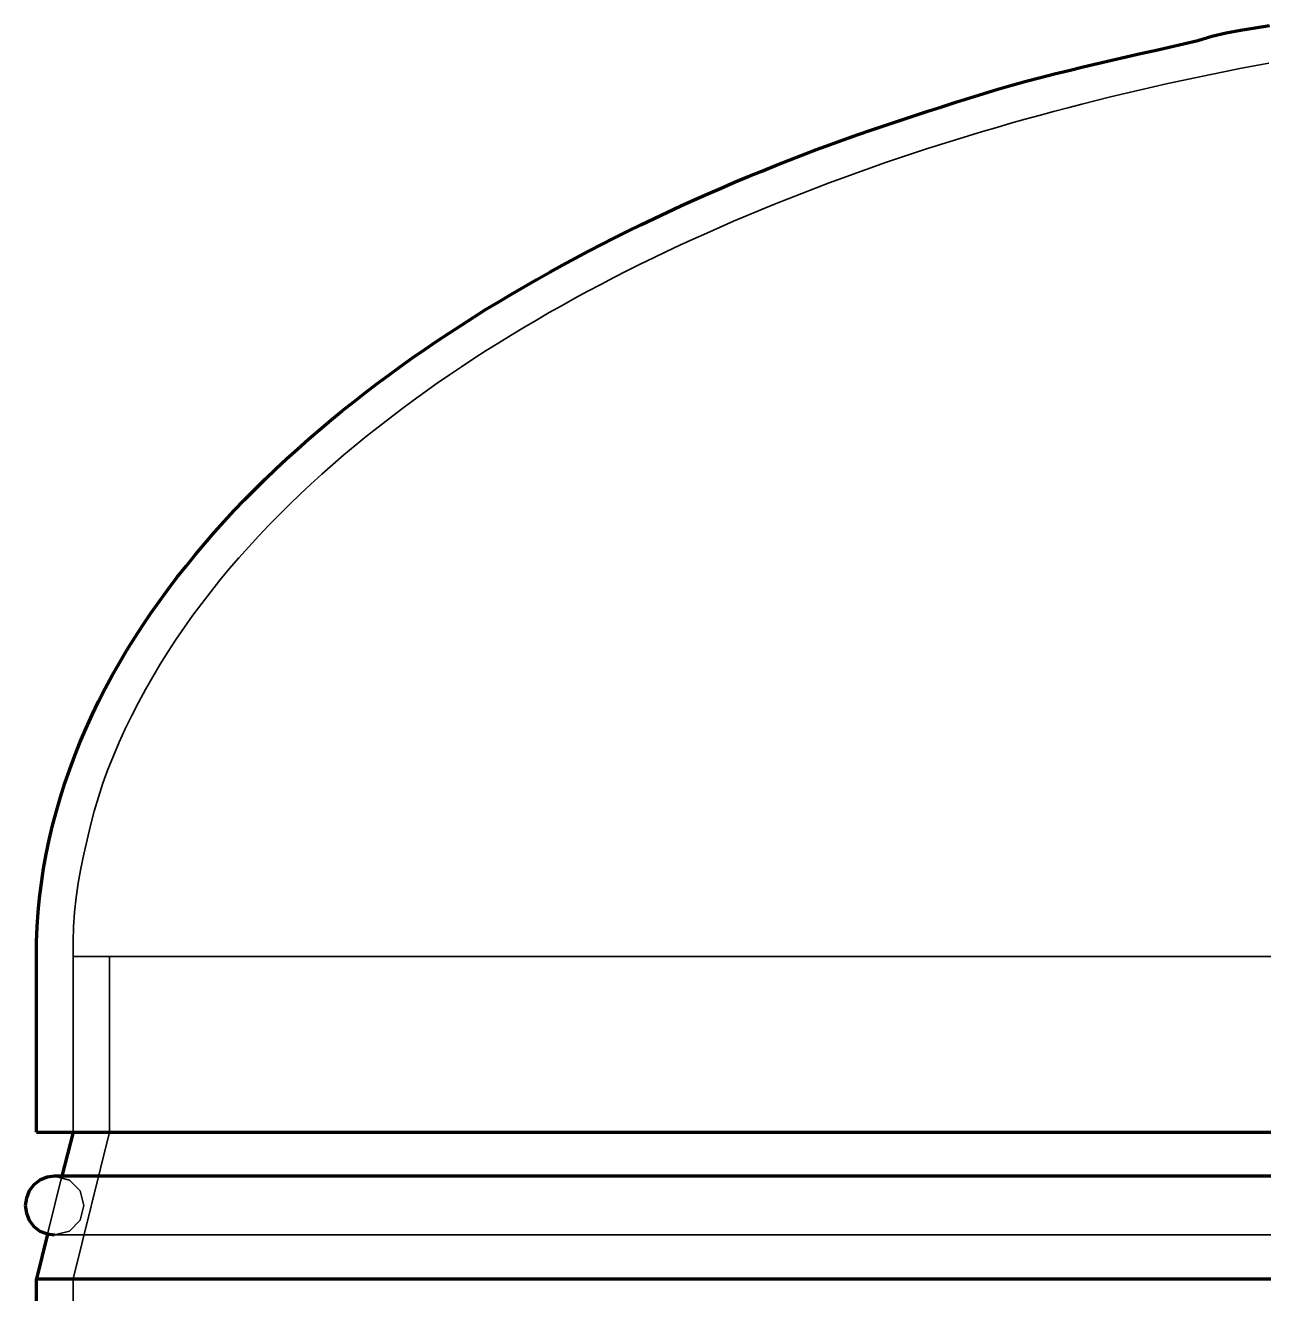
# Model space of a CAD drawing. Header units: millimetres. Extents: x 0 to 2382, y 0 to 420.
# Drawn here: x 284.12 to 305.23, y 301.29 to 322.92 of the extents above; entities that cross this region are included whole.
import ezdxf

# ---------------------------------------------------------------- set-up
doc = ezdxf.new("R2010")
doc.units = ezdxf.units.MM
doc.linetypes.add('IRAM-E-TRAZOS', pattern=[5, 4, -1])
doc.layers.add('01-VISIBLE', color=7, linetype='CONTINUOUS', lineweight=70)
doc.layers.add('02-OCULTA', color=4, linetype='IRAM-E-TRAZOS', lineweight=35)

msp = doc.modelspace()

# ---------------------------------------------------------------- linework, layer by layer
at = {"layer": '01-VISIBLE'}
for p, q in [((284.305, 304.044), (284.305, 307.044)), ((284.93, 304.044), (284.742, 303.294)), ((284.496, 302.309), (284.305, 301.544)), ((284.305, 258.703), (284.305, 301.544))]:
    msp.add_line(p, q, dxfattribs=at)
for points in [[(284.305, 307.044), (284.308, 307.294), (284.318, 307.545), (284.336, 307.795), (284.36, 308.044), (284.391, 308.293), (284.429, 308.541), (284.474, 308.787), (284.525, 309.033), (284.582, 309.277), (284.646, 309.519), (284.716, 309.76), (284.791, 309.999), (284.873, 310.236), (284.961, 310.47), (285.054, 310.703), (285.152, 310.934), (285.256, 311.162), (285.365, 311.387), (285.479, 311.611), (285.598, 311.831), (285.721, 312.049), (285.849, 312.265), (285.982, 312.478), (286.118, 312.688), (286.259, 312.896), (286.403, 313.1), (286.551, 313.303), (286.702, 313.502), (286.857, 313.699), (287.016, 313.894), (287.177, 314.085), (287.342, 314.274), (287.51, 314.46), (287.68, 314.644), (287.853, 314.825), (288.029, 315.004), (288.208, 315.18), (288.388, 315.353), (288.572, 315.524), (288.757, 315.693), (288.945, 315.859), (289.135, 316.022), (289.327, 316.184), (289.521, 316.343), (289.716, 316.499), (289.914, 316.653), (290.113, 316.805), (290.314, 316.955), (290.517, 317.102), (290.721, 317.248), (290.927, 317.391), (291.134, 317.532), (291.343, 317.671), (291.553, 317.807), (291.764, 317.942), (291.977, 318.075), (292.191, 318.205), (292.406, 318.334), (292.622, 318.461), (292.839, 318.586), (293.058, 318.708), (293.277, 318.829), (293.498, 318.949), (293.719, 319.066), (293.942, 319.181), (294.165, 319.295), (294.389, 319.407), (294.614, 319.517), (294.84, 319.625), (295.067, 319.732), (295.295, 319.837), (295.523, 319.94), (295.752, 320.042), (295.982, 320.142), (296.212, 320.241), (296.444, 320.338), (296.675, 320.433), (296.908, 320.526), (297.141, 320.618), (297.375, 320.708), (297.609, 320.797), (297.845, 320.884), (298.08, 320.969), (298.316, 321.053), (298.553, 321.135), (298.79, 321.216), (299.028, 321.296), (299.266, 321.375), (299.504, 321.453), (299.742, 321.53), (299.981, 321.606), (300.22, 321.681), (300.46, 321.754), (300.7, 321.826), (300.941, 321.895), (301.183, 321.962), (301.425, 322.026), (301.668, 322.089), (301.911, 322.149), (302.154, 322.209), (302.398, 322.266), (302.642, 322.323), (302.887, 322.378), (303.131, 322.434), (303.376, 322.488), (303.62, 322.544), (303.865, 322.6), (304.108, 322.658), (304.348, 322.731), (304.592, 322.789), (304.838, 322.833), (305.085, 322.875), (305.333, 322.916)], [(284.305, 304.044), (284.556, 304.044), (284.808, 304.044), (285.059, 304.044), (285.311, 304.044), (285.562, 304.044), (285.813, 304.044), (286.065, 304.044), (286.316, 304.044), (286.568, 304.044), (286.819, 304.044), (287.071, 304.044), (287.322, 304.044), (287.573, 304.044), (287.825, 304.044), (288.076, 304.044), (288.328, 304.044), (288.579, 304.044), (288.83, 304.044), (289.082, 304.044), (289.333, 304.044), (289.585, 304.044), (289.836, 304.044), (290.088, 304.044), (290.339, 304.044), (290.59, 304.044), (290.842, 304.044), (291.093, 304.044), (291.345, 304.044), (291.596, 304.044), (291.847, 304.044), (292.099, 304.044), (292.35, 304.044), (292.602, 304.044), (292.853, 304.044), (293.105, 304.044), (293.356, 304.044), (293.607, 304.044), (293.859, 304.044), (294.11, 304.044), (294.362, 304.044), (294.613, 304.044), (294.864, 304.044), (295.116, 304.044), (295.367, 304.044), (295.619, 304.044), (295.87, 304.044), (296.122, 304.044), (296.373, 304.044), (296.624, 304.044), (296.876, 304.044), (297.127, 304.044), (297.379, 304.044), (297.63, 304.044), (297.881, 304.044), (298.133, 304.044), (298.384, 304.044), (298.636, 304.044), (298.887, 304.044), (299.138, 304.044), (299.39, 304.044), (299.641, 304.044), (299.893, 304.044), (300.144, 304.044), (300.396, 304.044), (300.647, 304.044), (300.898, 304.044), (301.15, 304.044), (301.401, 304.044), (301.653, 304.044), (301.904, 304.044), (302.155, 304.044), (302.407, 304.044), (302.658, 304.044), (302.91, 304.044), (303.161, 304.044), (303.413, 304.044), (303.664, 304.044), (303.915, 304.044), (304.167, 304.044), (304.418, 304.044), (304.67, 304.044), (304.921, 304.044), (305.172, 304.044), (305.424, 304.044)], [(284.617, 303.294), (284.488, 303.277), (284.367, 303.227), (284.264, 303.147), (284.184, 303.044), (284.135, 302.923), (284.117, 302.794)], [(305.437, 303.294), (305.186, 303.294), (304.935, 303.294), (304.684, 303.294), (304.433, 303.294), (304.183, 303.294), (303.932, 303.294), (303.681, 303.294), (303.43, 303.294), (303.179, 303.294), (302.928, 303.294), (302.678, 303.294), (302.427, 303.294), (302.176, 303.294), (301.925, 303.294), (301.674, 303.294), (301.423, 303.294), (301.173, 303.294), (300.922, 303.294), (300.671, 303.294), (300.42, 303.294), (300.169, 303.294), (299.918, 303.294), (299.668, 303.294), (299.417, 303.294), (299.166, 303.294), (298.915, 303.294), (298.664, 303.294), (298.413, 303.294), (298.163, 303.294), (297.912, 303.294), (297.661, 303.294), (297.41, 303.294), (297.159, 303.294), (296.908, 303.294), (296.658, 303.294), (296.407, 303.294), (296.156, 303.294), (295.905, 303.294), (295.654, 303.294), (295.403, 303.294), (295.153, 303.294), (294.902, 303.294), (294.651, 303.294), (294.4, 303.294), (294.149, 303.294), (293.898, 303.294), (293.648, 303.294), (293.397, 303.294), (293.146, 303.294), (292.895, 303.294), (292.644, 303.294), (292.393, 303.294), (292.143, 303.294), (291.892, 303.294), (291.641, 303.294), (291.39, 303.294), (291.139, 303.294), (290.888, 303.294), (290.638, 303.294), (290.387, 303.294), (290.136, 303.294), (289.885, 303.294), (289.634, 303.294), (289.383, 303.294), (289.133, 303.294), (288.882, 303.294), (288.631, 303.294), (288.38, 303.294), (288.129, 303.294), (287.878, 303.294), (287.628, 303.294), (287.377, 303.294), (287.126, 303.294), (286.875, 303.294), (286.624, 303.294), (286.373, 303.294), (286.123, 303.294), (285.872, 303.294), (285.621, 303.294), (285.37, 303.294), (285.119, 303.294), (284.868, 303.294), (284.617, 303.294)], [(284.117, 302.794), (284.135, 302.664), (284.184, 302.544), (284.264, 302.44), (284.367, 302.361), (284.488, 302.311), (284.617, 302.294)], [(284.305, 301.544), (284.556, 301.544), (284.808, 301.544), (285.059, 301.544), (285.311, 301.544), (285.562, 301.544), (285.813, 301.544), (286.065, 301.544), (286.316, 301.544), (286.568, 301.544), (286.819, 301.544), (287.071, 301.544), (287.322, 301.544), (287.573, 301.544), (287.825, 301.544), (288.076, 301.544), (288.328, 301.544), (288.579, 301.544), (288.83, 301.544), (289.082, 301.544), (289.333, 301.544), (289.585, 301.544), (289.836, 301.544), (290.088, 301.544), (290.339, 301.544), (290.59, 301.544), (290.842, 301.544), (291.093, 301.544), (291.345, 301.544), (291.596, 301.544), (291.847, 301.544), (292.099, 301.544), (292.35, 301.544), (292.602, 301.544), (292.853, 301.544), (293.105, 301.544), (293.356, 301.544), (293.607, 301.544), (293.859, 301.544), (294.11, 301.544), (294.362, 301.544), (294.613, 301.544), (294.864, 301.544), (295.116, 301.544), (295.367, 301.544), (295.619, 301.544), (295.87, 301.544), (296.122, 301.544), (296.373, 301.544), (296.624, 301.544), (296.876, 301.544), (297.127, 301.544), (297.379, 301.544), (297.63, 301.544), (297.881, 301.544), (298.133, 301.544), (298.384, 301.544), (298.636, 301.544), (298.887, 301.544), (299.138, 301.544), (299.39, 301.544), (299.641, 301.544), (299.893, 301.544), (300.144, 301.544), (300.396, 301.544), (300.647, 301.544), (300.898, 301.544), (301.15, 301.544), (301.401, 301.544), (301.653, 301.544), (301.904, 301.544), (302.155, 301.544), (302.407, 301.544), (302.658, 301.544), (302.91, 301.544), (303.161, 301.544), (303.413, 301.544), (303.664, 301.544), (303.915, 301.544), (304.167, 301.544), (304.418, 301.544), (304.67, 301.544), (304.921, 301.544), (305.172, 301.544), (305.424, 301.544)]]:
    msp.add_lwpolyline(points, dxfattribs=at)
at = {"layer": '02-OCULTA'}
for p, q in [((284.93, 304.044), (284.93, 307.044)), ((284.93, 307.044), (284.93, 304.044)), ((285.555, 304.044), (285.555, 307.044)), ((285.555, 304.044), (284.93, 301.544)), ((284.742, 303.294), (284.496, 302.309)), ((284.93, 173.363), (284.93, 301.544))]:
    msp.add_line(p, q, dxfattribs=at)
for points in [[(305.319, 322.272), (305.072, 322.226), (304.826, 322.179), (304.58, 322.13), (304.334, 322.08), (304.088, 322.029), (303.843, 321.977), (303.598, 321.923), (303.353, 321.868), (303.109, 321.812), (302.865, 321.755), (302.621, 321.696), (302.377, 321.636), (302.134, 321.574), (301.891, 321.511), (301.649, 321.447), (301.406, 321.382), (301.165, 321.315), (300.923, 321.247), (300.682, 321.177), (300.441, 321.106), (300.201, 321.034), (299.961, 320.96), (299.722, 320.885), (299.483, 320.809), (299.245, 320.731), (299.007, 320.651), (298.769, 320.57), (298.533, 320.488), (298.296, 320.404), (298.06, 320.318), (297.825, 320.231), (297.59, 320.143), (297.356, 320.052), (297.123, 319.961), (296.89, 319.867), (296.658, 319.772), (296.426, 319.676), (296.195, 319.578), (295.965, 319.478), (295.736, 319.376), (295.507, 319.273), (295.279, 319.168), (295.052, 319.061), (294.826, 318.953), (294.601, 318.843), (294.376, 318.731), (294.153, 318.617), (293.93, 318.501), (293.709, 318.383), (293.488, 318.264), (293.269, 318.142), (293.05, 318.019), (292.833, 317.893), (292.617, 317.766), (292.402, 317.636), (292.189, 317.504), (291.976, 317.371), (291.765, 317.235), (291.556, 317.097), (291.348, 316.957), (291.141, 316.814), (290.936, 316.67), (290.733, 316.523), (290.531, 316.374), (290.331, 316.222), (290.133, 316.068), (289.937, 315.912), (289.742, 315.754), (289.55, 315.593), (289.36, 315.429), (289.172, 315.263), (288.986, 315.094), (288.803, 314.923), (288.622, 314.749), (288.444, 314.572), (288.269, 314.393), (288.096, 314.211), (287.926, 314.027), (287.759, 313.839), (287.595, 313.649), (287.435, 313.456), (287.278, 313.261), (287.125, 313.062), (286.975, 312.861), (286.829, 312.657), (286.687, 312.45), (286.55, 312.24), (286.417, 312.027), (286.289, 311.812), (286.165, 311.593), (286.046, 311.372), (285.932, 311.149), (285.822, 310.923), (285.718, 310.695), (285.619, 310.465), (285.526, 310.232), (285.44, 309.996), (285.362, 309.758), (285.291, 309.517), (285.227, 309.275), (285.169, 309.031), (285.115, 308.785), (285.066, 308.54), (285.02, 308.293), (284.981, 308.045), (284.953, 307.796), (284.938, 307.546), (284.932, 307.295), (284.93, 307.044)], [(305.264, 307.044), (305.013, 307.044), (304.762, 307.044), (304.511, 307.044), (304.26, 307.044), (304.009, 307.044), (303.757, 307.044), (303.506, 307.044), (303.255, 307.044), (303.004, 307.044), (302.753, 307.044), (302.502, 307.044), (302.251, 307.044), (302, 307.044), (301.749, 307.044), (301.498, 307.044), (301.247, 307.044), (300.996, 307.044), (300.745, 307.044), (300.494, 307.044), (300.243, 307.044), (299.992, 307.044), (299.741, 307.044), (299.49, 307.044), (299.239, 307.044), (298.988, 307.044), (298.737, 307.044), (298.486, 307.044), (298.235, 307.044), (297.984, 307.044), (297.733, 307.044), (297.482, 307.044), (297.231, 307.044), (296.98, 307.044), (296.729, 307.044), (296.478, 307.044), (296.226, 307.044), (295.975, 307.044), (295.724, 307.044), (295.473, 307.044), (295.222, 307.044), (294.971, 307.044), (294.72, 307.044), (294.469, 307.044), (294.218, 307.044), (293.967, 307.044), (293.716, 307.044), (293.465, 307.044), (293.214, 307.044), (292.963, 307.044), (292.712, 307.044), (292.461, 307.044), (292.21, 307.044), (291.959, 307.044), (291.708, 307.044), (291.457, 307.044), (291.206, 307.044), (290.955, 307.044), (290.704, 307.044), (290.453, 307.044), (290.202, 307.044), (289.951, 307.044), (289.7, 307.044), (289.449, 307.044), (289.198, 307.044), (288.947, 307.044), (288.695, 307.044), (288.444, 307.044), (288.193, 307.044), (287.942, 307.044), (287.691, 307.044), (287.44, 307.044), (287.189, 307.044), (286.938, 307.044), (286.687, 307.044), (286.436, 307.044), (286.185, 307.044), (285.934, 307.044), (285.683, 307.044), (285.432, 307.044), (285.181, 307.044), (284.93, 307.044)], [(284.93, 307.044), (285.18, 307.044), (285.43, 307.044), (285.68, 307.044), (285.93, 307.044), (286.18, 307.044), (286.43, 307.044), (286.68, 307.044), (286.93, 307.044), (287.18, 307.044), (287.43, 307.044), (287.68, 307.044), (287.93, 307.044), (288.18, 307.044), (288.43, 307.044), (288.68, 307.044), (288.93, 307.044), (289.18, 307.044), (289.43, 307.044), (289.68, 307.044), (289.93, 307.044), (290.18, 307.044), (290.43, 307.044), (290.68, 307.044), (290.93, 307.044), (291.18, 307.044), (291.43, 307.044), (291.68, 307.044), (291.93, 307.044), (292.18, 307.044), (292.43, 307.044), (292.68, 307.044), (292.93, 307.044), (293.18, 307.044), (293.43, 307.044), (293.68, 307.044), (293.93, 307.044), (294.18, 307.044), (294.43, 307.044), (294.68, 307.044), (294.93, 307.044), (295.18, 307.044), (295.43, 307.044), (295.68, 307.044), (295.93, 307.044), (296.18, 307.044), (296.43, 307.044), (296.68, 307.044), (296.93, 307.044), (297.18, 307.044), (297.43, 307.044), (297.68, 307.044), (297.93, 307.044), (298.18, 307.044), (298.43, 307.044), (298.68, 307.044), (298.93, 307.044), (299.18, 307.044), (299.43, 307.044), (299.68, 307.044), (299.93, 307.044), (300.18, 307.044), (300.43, 307.044), (300.68, 307.044), (300.93, 307.044), (301.18, 307.044), (301.43, 307.044), (301.68, 307.044), (301.93, 307.044), (302.18, 307.044), (302.43, 307.044), (302.68, 307.044), (302.93, 307.044), (303.18, 307.044), (303.43, 307.044), (303.68, 307.044), (303.93, 307.044), (304.18, 307.044), (304.43, 307.044), (304.68, 307.044), (304.93, 307.044), (305.18, 307.044), (305.43, 307.044)], [(305.305, 307.044), (305.055, 307.044), (304.805, 307.044), (304.555, 307.044), (304.305, 307.044), (304.055, 307.044), (303.805, 307.044), (303.555, 307.044), (303.305, 307.044), (303.055, 307.044), (302.805, 307.044), (302.555, 307.044), (302.305, 307.044), (302.055, 307.044), (301.805, 307.044), (301.555, 307.044), (301.305, 307.044), (301.055, 307.044), (300.805, 307.044), (300.555, 307.044), (300.305, 307.044), (300.055, 307.044), (299.805, 307.044), (299.555, 307.044), (299.305, 307.044), (299.055, 307.044), (298.805, 307.044), (298.555, 307.044), (298.305, 307.044), (298.055, 307.044), (297.805, 307.044), (297.555, 307.044), (297.305, 307.044), (297.055, 307.044), (296.805, 307.044), (296.555, 307.044), (296.305, 307.044), (296.055, 307.044), (295.805, 307.044), (295.555, 307.044), (295.305, 307.044), (295.055, 307.044), (294.805, 307.044), (294.555, 307.044), (294.305, 307.044), (294.055, 307.044), (293.805, 307.044), (293.555, 307.044), (293.305, 307.044), (293.055, 307.044), (292.805, 307.044), (292.555, 307.044), (292.305, 307.044), (292.055, 307.044), (291.805, 307.044), (291.555, 307.044), (291.305, 307.044), (291.055, 307.044), (290.805, 307.044), (290.555, 307.044), (290.305, 307.044), (290.055, 307.044), (289.805, 307.044), (289.555, 307.044), (289.305, 307.044), (289.055, 307.044), (288.805, 307.044), (288.555, 307.044), (288.305, 307.044), (288.055, 307.044), (287.805, 307.044), (287.555, 307.044), (287.305, 307.044), (287.055, 307.044), (286.805, 307.044), (286.555, 307.044), (286.305, 307.044), (286.055, 307.044), (285.805, 307.044), (285.555, 307.044)], [(285.555, 307.044), (285.805, 307.044), (286.055, 307.044), (286.305, 307.044), (286.555, 307.044), (286.805, 307.044), (287.055, 307.044), (287.305, 307.044), (287.555, 307.044), (287.805, 307.044), (288.055, 307.044), (288.305, 307.044), (288.555, 307.044), (288.805, 307.044), (289.055, 307.044), (289.305, 307.044), (289.555, 307.044), (289.805, 307.044), (290.055, 307.044), (290.305, 307.044), (290.555, 307.044), (290.805, 307.044), (291.055, 307.044), (291.305, 307.044), (291.555, 307.044), (291.805, 307.044), (292.055, 307.044), (292.305, 307.044), (292.555, 307.044), (292.805, 307.044), (293.055, 307.044), (293.305, 307.044), (293.555, 307.044), (293.805, 307.044), (294.055, 307.044), (294.305, 307.044), (294.555, 307.044), (294.805, 307.044), (295.055, 307.044), (295.305, 307.044), (295.555, 307.044), (295.805, 307.044), (296.055, 307.044), (296.305, 307.044), (296.555, 307.044), (296.805, 307.044), (297.055, 307.044), (297.305, 307.044), (297.555, 307.044), (297.805, 307.044), (298.055, 307.044), (298.305, 307.044), (298.555, 307.044), (298.805, 307.044), (299.055, 307.044), (299.305, 307.044), (299.555, 307.044), (299.805, 307.044), (300.055, 307.044), (300.305, 307.044), (300.555, 307.044), (300.805, 307.044), (301.055, 307.044), (301.305, 307.044), (301.555, 307.044), (301.805, 307.044), (302.055, 307.044), (302.305, 307.044), (302.555, 307.044), (302.805, 307.044), (303.055, 307.044), (303.305, 307.044), (303.555, 307.044), (303.805, 307.044), (304.055, 307.044), (304.305, 307.044), (304.555, 307.044), (304.805, 307.044), (305.055, 307.044), (305.305, 307.044)], [(305.305, 304.044), (305.055, 304.044), (304.805, 304.044), (304.555, 304.044), (304.305, 304.044), (304.055, 304.044), (303.805, 304.044), (303.555, 304.044), (303.305, 304.044), (303.055, 304.044), (302.805, 304.044), (302.555, 304.044), (302.305, 304.044), (302.055, 304.044), (301.805, 304.044), (301.555, 304.044), (301.305, 304.044), (301.055, 304.044), (300.805, 304.044), (300.555, 304.044), (300.305, 304.044), (300.055, 304.044), (299.805, 304.044), (299.555, 304.044), (299.305, 304.044), (299.055, 304.044), (298.805, 304.044), (298.555, 304.044), (298.305, 304.044), (298.055, 304.044), (297.805, 304.044), (297.555, 304.044), (297.305, 304.044), (297.055, 304.044), (296.805, 304.044), (296.555, 304.044), (296.305, 304.044), (296.055, 304.044), (295.805, 304.044), (295.555, 304.044), (295.305, 304.044), (295.055, 304.044), (294.805, 304.044), (294.555, 304.044), (294.305, 304.044), (294.055, 304.044), (293.805, 304.044), (293.555, 304.044), (293.305, 304.044), (293.055, 304.044), (292.805, 304.044), (292.555, 304.044), (292.305, 304.044), (292.055, 304.044), (291.805, 304.044), (291.555, 304.044), (291.305, 304.044), (291.055, 304.044), (290.805, 304.044), (290.555, 304.044), (290.305, 304.044), (290.055, 304.044), (289.805, 304.044), (289.555, 304.044), (289.305, 304.044), (289.055, 304.044), (288.805, 304.044), (288.555, 304.044), (288.305, 304.044), (288.055, 304.044), (287.805, 304.044), (287.555, 304.044), (287.305, 304.044), (287.055, 304.044), (286.805, 304.044), (286.555, 304.044), (286.305, 304.044), (286.055, 304.044), (285.805, 304.044), (285.555, 304.044), (285.305, 304.044), (285.055, 304.044), (284.805, 304.044), (284.555, 304.044), (284.305, 304.044)], [(305.264, 304.044), (305.013, 304.044), (304.762, 304.044), (304.511, 304.044), (304.26, 304.044), (304.009, 304.044), (303.757, 304.044), (303.506, 304.044), (303.255, 304.044), (303.004, 304.044), (302.753, 304.044), (302.502, 304.044), (302.251, 304.044), (302, 304.044), (301.749, 304.044), (301.498, 304.044), (301.247, 304.044), (300.996, 304.044), (300.745, 304.044), (300.494, 304.044), (300.243, 304.044), (299.992, 304.044), (299.741, 304.044), (299.49, 304.044), (299.239, 304.044), (298.988, 304.044), (298.737, 304.044), (298.486, 304.044), (298.235, 304.044), (297.984, 304.044), (297.733, 304.044), (297.482, 304.044), (297.231, 304.044), (296.98, 304.044), (296.729, 304.044), (296.478, 304.044), (296.226, 304.044), (295.975, 304.044), (295.724, 304.044), (295.473, 304.044), (295.222, 304.044), (294.971, 304.044), (294.72, 304.044), (294.469, 304.044), (294.218, 304.044), (293.967, 304.044), (293.716, 304.044), (293.465, 304.044), (293.214, 304.044), (292.963, 304.044), (292.712, 304.044), (292.461, 304.044), (292.21, 304.044), (291.959, 304.044), (291.708, 304.044), (291.457, 304.044), (291.206, 304.044), (290.955, 304.044), (290.704, 304.044), (290.453, 304.044), (290.202, 304.044), (289.951, 304.044), (289.7, 304.044), (289.449, 304.044), (289.198, 304.044), (288.947, 304.044), (288.695, 304.044), (288.444, 304.044), (288.193, 304.044), (287.942, 304.044), (287.691, 304.044), (287.44, 304.044), (287.189, 304.044), (286.938, 304.044), (286.687, 304.044), (286.436, 304.044), (286.185, 304.044), (285.934, 304.044), (285.683, 304.044), (285.432, 304.044), (285.181, 304.044), (284.93, 304.044)], [(284.93, 304.044), (285.18, 304.044), (285.43, 304.044), (285.68, 304.044), (285.93, 304.044), (286.18, 304.044), (286.43, 304.044), (286.68, 304.044), (286.93, 304.044), (287.18, 304.044), (287.43, 304.044), (287.68, 304.044), (287.93, 304.044), (288.18, 304.044), (288.43, 304.044), (288.68, 304.044), (288.93, 304.044), (289.18, 304.044), (289.43, 304.044), (289.68, 304.044), (289.93, 304.044), (290.18, 304.044), (290.43, 304.044), (290.68, 304.044), (290.93, 304.044), (291.18, 304.044), (291.43, 304.044), (291.68, 304.044), (291.93, 304.044), (292.18, 304.044), (292.43, 304.044), (292.68, 304.044), (292.93, 304.044), (293.18, 304.044), (293.43, 304.044), (293.68, 304.044), (293.93, 304.044), (294.18, 304.044), (294.43, 304.044), (294.68, 304.044), (294.93, 304.044), (295.18, 304.044), (295.43, 304.044), (295.68, 304.044), (295.93, 304.044), (296.18, 304.044), (296.43, 304.044), (296.68, 304.044), (296.93, 304.044), (297.18, 304.044), (297.43, 304.044), (297.68, 304.044), (297.93, 304.044), (298.18, 304.044), (298.43, 304.044), (298.68, 304.044), (298.93, 304.044), (299.18, 304.044), (299.43, 304.044), (299.68, 304.044), (299.93, 304.044), (300.18, 304.044), (300.43, 304.044), (300.68, 304.044), (300.93, 304.044), (301.18, 304.044), (301.43, 304.044), (301.68, 304.044), (301.93, 304.044), (302.18, 304.044), (302.43, 304.044), (302.68, 304.044), (302.93, 304.044), (303.18, 304.044), (303.43, 304.044), (303.68, 304.044), (303.93, 304.044), (304.18, 304.044), (304.43, 304.044), (304.68, 304.044), (304.93, 304.044), (305.18, 304.044), (305.43, 304.044)], [(305.264, 304.044), (305.013, 304.044), (304.762, 304.044), (304.511, 304.044), (304.26, 304.044), (304.009, 304.044), (303.757, 304.044), (303.506, 304.044), (303.255, 304.044), (303.004, 304.044), (302.753, 304.044), (302.502, 304.044), (302.251, 304.044), (302, 304.044), (301.749, 304.044), (301.498, 304.044), (301.247, 304.044), (300.996, 304.044), (300.745, 304.044), (300.494, 304.044), (300.243, 304.044), (299.992, 304.044), (299.741, 304.044), (299.49, 304.044), (299.239, 304.044), (298.988, 304.044), (298.737, 304.044), (298.486, 304.044), (298.235, 304.044), (297.984, 304.044), (297.733, 304.044), (297.482, 304.044), (297.231, 304.044), (296.98, 304.044), (296.729, 304.044), (296.478, 304.044), (296.226, 304.044), (295.975, 304.044), (295.724, 304.044), (295.473, 304.044), (295.222, 304.044), (294.971, 304.044), (294.72, 304.044), (294.469, 304.044), (294.218, 304.044), (293.967, 304.044), (293.716, 304.044), (293.465, 304.044), (293.214, 304.044), (292.963, 304.044), (292.712, 304.044), (292.461, 304.044), (292.21, 304.044), (291.959, 304.044), (291.708, 304.044), (291.457, 304.044), (291.206, 304.044), (290.955, 304.044), (290.704, 304.044), (290.453, 304.044), (290.202, 304.044), (289.951, 304.044), (289.7, 304.044), (289.449, 304.044), (289.198, 304.044), (288.947, 304.044), (288.695, 304.044), (288.444, 304.044), (288.193, 304.044), (287.942, 304.044), (287.691, 304.044), (287.44, 304.044), (287.189, 304.044), (286.938, 304.044), (286.687, 304.044), (286.436, 304.044), (286.185, 304.044), (285.934, 304.044), (285.683, 304.044), (285.432, 304.044), (285.181, 304.044), (284.93, 304.044)], [(284.93, 304.044), (285.18, 304.044), (285.43, 304.044), (285.68, 304.044), (285.93, 304.044), (286.18, 304.044), (286.43, 304.044), (286.68, 304.044), (286.93, 304.044), (287.18, 304.044), (287.43, 304.044), (287.68, 304.044), (287.93, 304.044), (288.18, 304.044), (288.43, 304.044), (288.68, 304.044), (288.93, 304.044), (289.18, 304.044), (289.43, 304.044), (289.68, 304.044), (289.93, 304.044), (290.18, 304.044), (290.43, 304.044), (290.68, 304.044), (290.93, 304.044), (291.18, 304.044), (291.43, 304.044), (291.68, 304.044), (291.93, 304.044), (292.18, 304.044), (292.43, 304.044), (292.68, 304.044), (292.93, 304.044), (293.18, 304.044), (293.43, 304.044), (293.68, 304.044), (293.93, 304.044), (294.18, 304.044), (294.43, 304.044), (294.68, 304.044), (294.93, 304.044), (295.18, 304.044), (295.43, 304.044), (295.68, 304.044), (295.93, 304.044), (296.18, 304.044), (296.43, 304.044), (296.68, 304.044), (296.93, 304.044), (297.18, 304.044), (297.43, 304.044), (297.68, 304.044), (297.93, 304.044), (298.18, 304.044), (298.43, 304.044), (298.68, 304.044), (298.93, 304.044), (299.18, 304.044), (299.43, 304.044), (299.68, 304.044), (299.93, 304.044), (300.18, 304.044), (300.43, 304.044), (300.68, 304.044), (300.93, 304.044), (301.18, 304.044), (301.43, 304.044), (301.68, 304.044), (301.93, 304.044), (302.18, 304.044), (302.43, 304.044), (302.68, 304.044), (302.93, 304.044), (303.18, 304.044), (303.43, 304.044), (303.68, 304.044), (303.93, 304.044), (304.18, 304.044), (304.43, 304.044), (304.68, 304.044), (304.93, 304.044), (305.18, 304.044), (305.43, 304.044)], [(305.305, 304.044), (305.055, 304.044), (304.805, 304.044), (304.555, 304.044), (304.305, 304.044), (304.055, 304.044), (303.805, 304.044), (303.555, 304.044), (303.305, 304.044), (303.055, 304.044), (302.805, 304.044), (302.555, 304.044), (302.305, 304.044), (302.055, 304.044), (301.805, 304.044), (301.555, 304.044), (301.305, 304.044), (301.055, 304.044), (300.805, 304.044), (300.555, 304.044), (300.305, 304.044), (300.055, 304.044), (299.805, 304.044), (299.555, 304.044), (299.305, 304.044), (299.055, 304.044), (298.805, 304.044), (298.555, 304.044), (298.305, 304.044), (298.055, 304.044), (297.805, 304.044), (297.555, 304.044), (297.305, 304.044), (297.055, 304.044), (296.805, 304.044), (296.555, 304.044), (296.305, 304.044), (296.055, 304.044), (295.805, 304.044), (295.555, 304.044), (295.305, 304.044), (295.055, 304.044), (294.805, 304.044), (294.555, 304.044), (294.305, 304.044), (294.055, 304.044), (293.805, 304.044), (293.555, 304.044), (293.305, 304.044), (293.055, 304.044), (292.805, 304.044), (292.555, 304.044), (292.305, 304.044), (292.055, 304.044), (291.805, 304.044), (291.555, 304.044), (291.305, 304.044), (291.055, 304.044), (290.805, 304.044), (290.555, 304.044), (290.305, 304.044), (290.055, 304.044), (289.805, 304.044), (289.555, 304.044), (289.305, 304.044), (289.055, 304.044), (288.805, 304.044), (288.555, 304.044), (288.305, 304.044), (288.055, 304.044), (287.805, 304.044), (287.555, 304.044), (287.305, 304.044), (287.055, 304.044), (286.805, 304.044), (286.555, 304.044), (286.305, 304.044), (286.055, 304.044), (285.805, 304.044), (285.555, 304.044)], [(285.555, 304.044), (285.805, 304.044), (286.055, 304.044), (286.305, 304.044), (286.555, 304.044), (286.805, 304.044), (287.055, 304.044), (287.305, 304.044), (287.555, 304.044), (287.805, 304.044), (288.055, 304.044), (288.305, 304.044), (288.555, 304.044), (288.805, 304.044), (289.055, 304.044), (289.305, 304.044), (289.555, 304.044), (289.805, 304.044), (290.055, 304.044), (290.305, 304.044), (290.555, 304.044), (290.805, 304.044), (291.055, 304.044), (291.305, 304.044), (291.555, 304.044), (291.805, 304.044), (292.055, 304.044), (292.305, 304.044), (292.555, 304.044), (292.805, 304.044), (293.055, 304.044), (293.305, 304.044), (293.555, 304.044), (293.805, 304.044), (294.055, 304.044), (294.305, 304.044), (294.555, 304.044), (294.805, 304.044), (295.055, 304.044), (295.305, 304.044), (295.555, 304.044), (295.805, 304.044), (296.055, 304.044), (296.305, 304.044), (296.555, 304.044), (296.805, 304.044), (297.055, 304.044), (297.305, 304.044), (297.555, 304.044), (297.805, 304.044), (298.055, 304.044), (298.305, 304.044), (298.555, 304.044), (298.805, 304.044), (299.055, 304.044), (299.305, 304.044), (299.555, 304.044), (299.805, 304.044), (300.055, 304.044), (300.305, 304.044), (300.555, 304.044), (300.805, 304.044), (301.055, 304.044), (301.305, 304.044), (301.555, 304.044), (301.805, 304.044), (302.055, 304.044), (302.305, 304.044), (302.555, 304.044), (302.805, 304.044), (303.055, 304.044), (303.305, 304.044), (303.555, 304.044), (303.805, 304.044), (304.055, 304.044), (304.305, 304.044), (304.555, 304.044), (304.805, 304.044), (305.055, 304.044), (305.305, 304.044)], [(284.617, 303.294), (284.868, 303.227), (285.051, 303.044), (285.117, 302.794), (285.051, 302.544), (284.868, 302.361), (284.617, 302.294)], [(305.244, 303.294), (304.992, 303.294), (304.74, 303.294), (304.489, 303.294), (304.237, 303.294), (303.986, 303.294), (303.734, 303.294), (303.483, 303.294), (303.231, 303.294), (302.98, 303.294), (302.728, 303.294), (302.477, 303.294), (302.225, 303.294), (301.974, 303.294), (301.722, 303.294), (301.47, 303.294), (301.219, 303.294), (300.967, 303.294), (300.716, 303.294), (300.464, 303.294), (300.213, 303.294), (299.961, 303.294), (299.71, 303.294), (299.458, 303.294), (299.207, 303.294), (298.955, 303.294), (298.704, 303.294), (298.452, 303.294), (298.2, 303.294), (297.949, 303.294), (297.697, 303.294), (297.446, 303.294), (297.194, 303.294), (296.943, 303.294), (296.691, 303.294), (296.44, 303.294), (296.188, 303.294), (295.937, 303.294), (295.685, 303.294), (295.434, 303.294), (295.182, 303.294), (294.931, 303.294), (294.679, 303.294), (294.427, 303.294), (294.176, 303.294), (293.924, 303.294), (293.673, 303.294), (293.421, 303.294), (293.17, 303.294), (292.918, 303.294), (292.667, 303.294), (292.415, 303.294), (292.164, 303.294), (291.912, 303.294), (291.661, 303.294), (291.409, 303.294), (291.157, 303.294), (290.906, 303.294), (290.654, 303.294), (290.403, 303.294), (290.151, 303.294), (289.9, 303.294), (289.648, 303.294), (289.397, 303.294), (289.145, 303.294), (288.894, 303.294), (288.642, 303.294), (288.391, 303.294), (288.139, 303.294), (287.887, 303.294), (287.636, 303.294), (287.384, 303.294), (287.133, 303.294), (286.881, 303.294), (286.63, 303.294), (286.378, 303.294), (286.127, 303.294), (285.875, 303.294), (285.624, 303.294), (285.372, 303.294), (285.121, 303.294), (284.869, 303.294), (284.617, 303.294)], [(284.617, 302.294), (284.869, 302.294), (285.121, 302.294), (285.372, 302.294), (285.624, 302.294), (285.875, 302.294), (286.127, 302.294), (286.378, 302.294), (286.63, 302.294), (286.881, 302.294), (287.133, 302.294), (287.384, 302.294), (287.636, 302.294), (287.887, 302.294), (288.139, 302.294), (288.391, 302.294), (288.642, 302.294), (288.894, 302.294), (289.145, 302.294), (289.397, 302.294), (289.648, 302.294), (289.9, 302.294), (290.151, 302.294), (290.403, 302.294), (290.654, 302.294), (290.906, 302.294), (291.157, 302.294), (291.409, 302.294), (291.661, 302.294), (291.912, 302.294), (292.164, 302.294), (292.415, 302.294), (292.667, 302.294), (292.918, 302.294), (293.17, 302.294), (293.421, 302.294), (293.673, 302.294), (293.924, 302.294), (294.176, 302.294), (294.427, 302.294), (294.679, 302.294), (294.931, 302.294), (295.182, 302.294), (295.434, 302.294), (295.685, 302.294), (295.937, 302.294), (296.188, 302.294), (296.44, 302.294), (296.691, 302.294), (296.943, 302.294), (297.194, 302.294), (297.446, 302.294), (297.697, 302.294), (297.949, 302.294), (298.2, 302.294), (298.452, 302.294), (298.704, 302.294), (298.955, 302.294), (299.207, 302.294), (299.458, 302.294), (299.71, 302.294), (299.961, 302.294), (300.213, 302.294), (300.464, 302.294), (300.716, 302.294), (300.967, 302.294), (301.219, 302.294), (301.47, 302.294), (301.722, 302.294), (301.974, 302.294), (302.225, 302.294), (302.477, 302.294), (302.728, 302.294), (302.98, 302.294), (303.231, 302.294), (303.483, 302.294), (303.734, 302.294), (303.986, 302.294), (304.237, 302.294), (304.489, 302.294), (304.74, 302.294), (304.992, 302.294), (305.244, 302.294)], [(284.617, 302.294), (284.868, 302.294), (285.118, 302.294), (285.369, 302.294), (285.619, 302.294), (285.87, 302.294), (286.12, 302.294), (286.371, 302.294), (286.621, 302.294), (286.872, 302.294), (287.123, 302.294), (287.373, 302.294), (287.624, 302.294), (287.874, 302.294), (288.125, 302.294), (288.375, 302.294), (288.626, 302.294), (288.876, 302.294), (289.127, 302.294), (289.377, 302.294), (289.628, 302.294), (289.878, 302.294), (290.129, 302.294), (290.379, 302.294), (290.63, 302.294), (290.88, 302.294), (291.131, 302.294), (291.381, 302.294), (291.632, 302.294), (291.882, 302.294), (292.133, 302.294), (292.383, 302.294), (292.634, 302.294), (292.884, 302.294), (293.135, 302.294), (293.385, 302.294), (293.636, 302.294), (293.886, 302.294), (294.137, 302.294), (294.387, 302.294), (294.638, 302.294), (294.888, 302.294), (295.139, 302.294), (295.389, 302.294), (295.64, 302.294), (295.89, 302.294), (296.141, 302.294), (296.391, 302.294), (296.642, 302.294), (296.892, 302.294), (297.143, 302.294), (297.394, 302.294), (297.644, 302.294), (297.895, 302.294), (298.145, 302.294), (298.396, 302.294), (298.646, 302.294), (298.897, 302.294), (299.147, 302.294), (299.398, 302.294), (299.648, 302.294), (299.899, 302.294), (300.149, 302.294), (300.4, 302.294), (300.65, 302.294), (300.901, 302.294), (301.151, 302.294), (301.402, 302.294), (301.652, 302.294), (301.903, 302.294), (302.153, 302.294), (302.404, 302.294), (302.654, 302.294), (302.905, 302.294), (303.155, 302.294), (303.406, 302.294), (303.656, 302.294), (303.907, 302.294), (304.157, 302.294), (304.408, 302.294), (304.658, 302.294), (304.909, 302.294), (305.159, 302.294), (305.41, 302.294)], [(305.305, 301.544), (305.055, 301.544), (304.805, 301.544), (304.555, 301.544), (304.305, 301.544), (304.055, 301.544), (303.805, 301.544), (303.555, 301.544), (303.305, 301.544), (303.055, 301.544), (302.805, 301.544), (302.555, 301.544), (302.305, 301.544), (302.055, 301.544), (301.805, 301.544), (301.555, 301.544), (301.305, 301.544), (301.055, 301.544), (300.805, 301.544), (300.555, 301.544), (300.305, 301.544), (300.055, 301.544), (299.805, 301.544), (299.555, 301.544), (299.305, 301.544), (299.055, 301.544), (298.805, 301.544), (298.555, 301.544), (298.305, 301.544), (298.055, 301.544), (297.805, 301.544), (297.555, 301.544), (297.305, 301.544), (297.055, 301.544), (296.805, 301.544), (296.555, 301.544), (296.305, 301.544), (296.055, 301.544), (295.805, 301.544), (295.555, 301.544), (295.305, 301.544), (295.055, 301.544), (294.805, 301.544), (294.555, 301.544), (294.305, 301.544), (294.055, 301.544), (293.805, 301.544), (293.555, 301.544), (293.305, 301.544), (293.055, 301.544), (292.805, 301.544), (292.555, 301.544), (292.305, 301.544), (292.055, 301.544), (291.805, 301.544), (291.555, 301.544), (291.305, 301.544), (291.055, 301.544), (290.805, 301.544), (290.555, 301.544), (290.305, 301.544), (290.055, 301.544), (289.805, 301.544), (289.555, 301.544), (289.305, 301.544), (289.055, 301.544), (288.805, 301.544), (288.555, 301.544), (288.305, 301.544), (288.055, 301.544), (287.805, 301.544), (287.555, 301.544), (287.305, 301.544), (287.055, 301.544), (286.805, 301.544), (286.555, 301.544), (286.305, 301.544), (286.055, 301.544), (285.805, 301.544), (285.555, 301.544), (285.305, 301.544), (285.055, 301.544), (284.805, 301.544), (284.555, 301.544), (284.305, 301.544)], [(305.264, 301.544), (305.013, 301.544), (304.762, 301.544), (304.511, 301.544), (304.26, 301.544), (304.009, 301.544), (303.757, 301.544), (303.506, 301.544), (303.255, 301.544), (303.004, 301.544), (302.753, 301.544), (302.502, 301.544), (302.251, 301.544), (302, 301.544), (301.749, 301.544), (301.498, 301.544), (301.247, 301.544), (300.996, 301.544), (300.745, 301.544), (300.494, 301.544), (300.243, 301.544), (299.992, 301.544), (299.741, 301.544), (299.49, 301.544), (299.239, 301.544), (298.988, 301.544), (298.737, 301.544), (298.486, 301.544), (298.235, 301.544), (297.984, 301.544), (297.733, 301.544), (297.482, 301.544), (297.231, 301.544), (296.98, 301.544), (296.729, 301.544), (296.478, 301.544), (296.226, 301.544), (295.975, 301.544), (295.724, 301.544), (295.473, 301.544), (295.222, 301.544), (294.971, 301.544), (294.72, 301.544), (294.469, 301.544), (294.218, 301.544), (293.967, 301.544), (293.716, 301.544), (293.465, 301.544), (293.214, 301.544), (292.963, 301.544), (292.712, 301.544), (292.461, 301.544), (292.21, 301.544), (291.959, 301.544), (291.708, 301.544), (291.457, 301.544), (291.206, 301.544), (290.955, 301.544), (290.704, 301.544), (290.453, 301.544), (290.202, 301.544), (289.951, 301.544), (289.7, 301.544), (289.449, 301.544), (289.198, 301.544), (288.947, 301.544), (288.695, 301.544), (288.444, 301.544), (288.193, 301.544), (287.942, 301.544), (287.691, 301.544), (287.44, 301.544), (287.189, 301.544), (286.938, 301.544), (286.687, 301.544), (286.436, 301.544), (286.185, 301.544), (285.934, 301.544), (285.683, 301.544), (285.432, 301.544), (285.181, 301.544), (284.93, 301.544)], [(284.93, 301.544), (285.18, 301.544), (285.43, 301.544), (285.68, 301.544), (285.93, 301.544), (286.18, 301.544), (286.43, 301.544), (286.68, 301.544), (286.93, 301.544), (287.18, 301.544), (287.43, 301.544), (287.68, 301.544), (287.93, 301.544), (288.18, 301.544), (288.43, 301.544), (288.68, 301.544), (288.93, 301.544), (289.18, 301.544), (289.43, 301.544), (289.68, 301.544), (289.93, 301.544), (290.18, 301.544), (290.43, 301.544), (290.68, 301.544), (290.93, 301.544), (291.18, 301.544), (291.43, 301.544), (291.68, 301.544), (291.93, 301.544), (292.18, 301.544), (292.43, 301.544), (292.68, 301.544), (292.93, 301.544), (293.18, 301.544), (293.43, 301.544), (293.68, 301.544), (293.93, 301.544), (294.18, 301.544), (294.43, 301.544), (294.68, 301.544), (294.93, 301.544), (295.18, 301.544), (295.43, 301.544), (295.68, 301.544), (295.93, 301.544), (296.18, 301.544), (296.43, 301.544), (296.68, 301.544), (296.93, 301.544), (297.18, 301.544), (297.43, 301.544), (297.68, 301.544), (297.93, 301.544), (298.18, 301.544), (298.43, 301.544), (298.68, 301.544), (298.93, 301.544), (299.18, 301.544), (299.43, 301.544), (299.68, 301.544), (299.93, 301.544), (300.18, 301.544), (300.43, 301.544), (300.68, 301.544), (300.93, 301.544), (301.18, 301.544), (301.43, 301.544), (301.68, 301.544), (301.93, 301.544), (302.18, 301.544), (302.43, 301.544), (302.68, 301.544), (302.93, 301.544), (303.18, 301.544), (303.43, 301.544), (303.68, 301.544), (303.93, 301.544), (304.18, 301.544), (304.43, 301.544), (304.68, 301.544), (304.93, 301.544), (305.18, 301.544), (305.43, 301.544)]]:
    msp.add_lwpolyline(points, dxfattribs=at)

doc.saveas('drawing.dxf')
